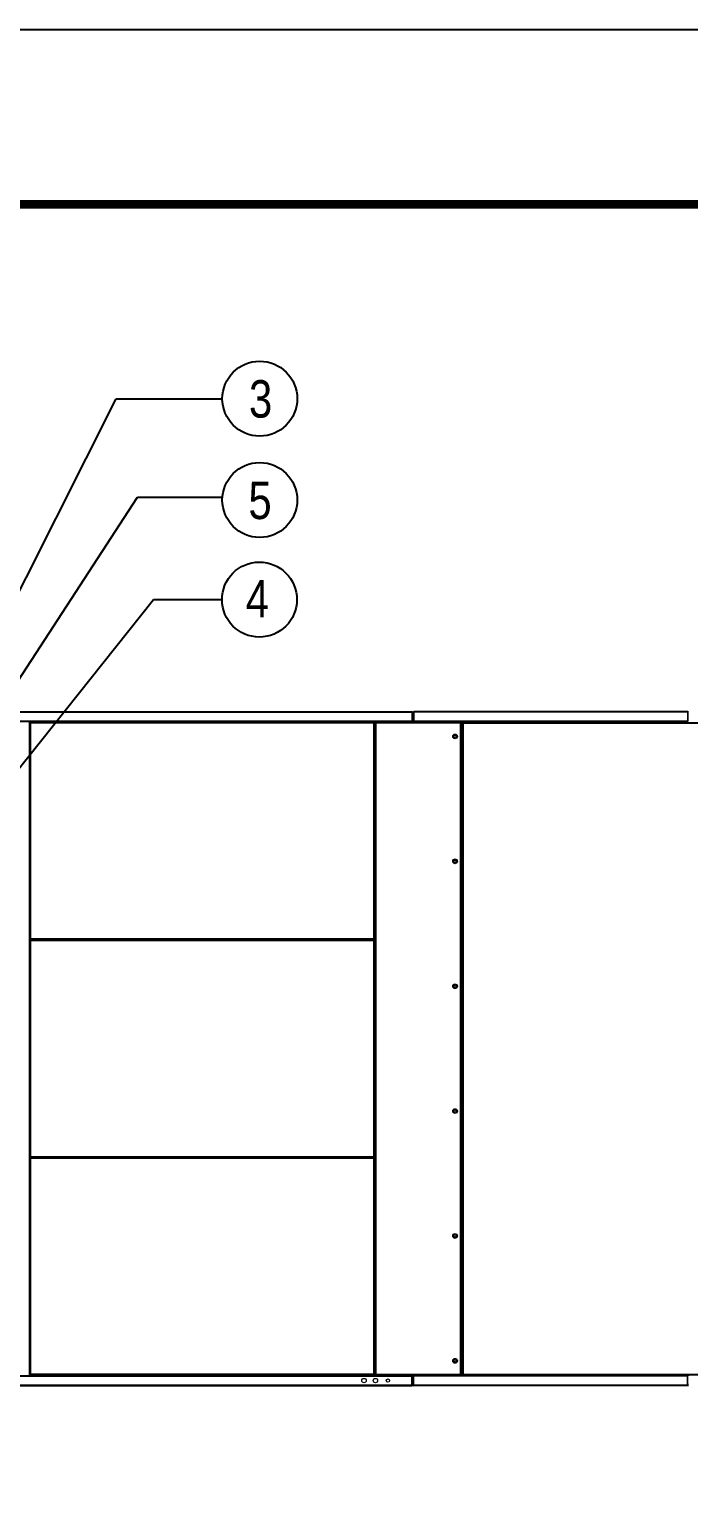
# Model space of a CAD drawing. Header units: millimetres. Extents: x -662982 to 31426, y -140792 to 22681.
# Drawn here: x 13177 to 15816, y 16760 to 22681 of the extents above; entities that cross this region are included whole.
import ezdxf
from ezdxf import colors
from ezdxf.entities.mleader import LeaderData, LeaderLine
from ezdxf.enums import TextEntityAlignment as Align
from ezdxf.math import Vec2, Vec3

# ---------------------------------------------------------------- set-up
doc = ezdxf.new("R2010")
doc.units = ezdxf.units.MM
for name, color, linetype in [('냉각탑_dim', 1, 'Continuous'), ('냉각탑_form', 1, 'Continuous'), ('냉각탑_text', 3, 'Continuous')]:
    doc.layers.add(name, color=color, linetype=linetype)
doc.styles.get("Standard").update_dxf_attribs({"font": 'arial.ttf'})

# ---------------------------------------------------------------- blocks, each defined once
blk = doc.blocks.new('4')
at = {"color": 7, "lineweight": 20}
for p, q in [((12615.8, 19951.1), (14708.8, 19951.1)), ((12615.8, 19947.6), (14708.8, 19947.6)), ((14708.8, 19912.6), (12615.8, 19912.6)), ((14708.8, 19909.1), (12615.8, 19909.1)), ((13176.8, 17295.1), (13176.8, 19907.1)), ((14555.8, 19907.1), (13180.8, 19907.1)), ((14555.8, 19903.6), (13180.8, 19903.6)), ((14561.3, 19904), (14561.3, 17298.2)), ((14564.4, 19904), (14564.4, 17298.2)), ((15811.2, 19951.1), (14717.4, 19951.1)), ((15811.2, 19948), (14717.4, 19948)), ((15811.2, 19912.2), (14717.4, 19912.2)), ((15811.2, 19909.1), (14717.4, 19909.1)), ((14903.2, 17298.2), (14903.2, 19904)), ((14906.3, 17298.2), (14906.3, 19904)), ((14908.8, 17298.2), (14908.8, 19904)), ((14910.3, 19904), (14910.3, 17298.2)), ((14913.4, 19907.1), (16007.2, 19907.1)), ((14913.4, 19904), (14913.4, 17298.2)), ((14913.4, 19904), (16007.2, 19904)), ((14560.5, 17779.6), (14560.5, 19484.5)), ((13180.8, 19041.6), (14555.8, 19041.6)), ((13180.8, 19038.1), (14555.8, 19038.1)), ((14555.8, 19036.1), (13180.8, 19036.1)), ((14555.8, 19032.6), (13180.8, 19032.6)), ((13180.8, 18169.6), (14555.8, 18169.6)), ((13180.8, 18166.1), (14555.8, 18166.1)), ((14555.8, 18164.1), (13180.8, 18164.1)), ((14555.8, 18160.6), (13180.8, 18160.6)), ((12615.8, 17293.1), (14708.8, 17293.1)), ((12615.8, 17289.6), (14708.8, 17289.6)), ((13180.8, 17298.6), (14555.8, 17298.6)), ((13180.8, 17295.1), (14555.8, 17295.1)), ((15811.2, 17293.1), (14717.4, 17293.1)), ((15811.2, 17290), (14717.4, 17290)), ((14913.4, 17298.2), (16007.2, 17298.2)), ((14913.4, 17295.1), (16007.2, 17295.1)), ((12615.8, 17254.6), (14708.8, 17254.6)), ((12615.8, 17251.1), (14708.8, 17251.1)), ((15811.2, 17254.2), (14717.4, 17254.2)), ((15811.2, 17251.1), (14717.4, 17251.1))]:
    blk.add_line(p, q, dxfattribs=at)
at = {"color": 7, "lineweight": 20, "ltscale": 0.001944}
for p, q in [((13180.3, 19907.1), (13176.8, 19907.1)), ((13177.3, 19903.6), (13180.8, 19903.6)), ((13180.3, 19903.6), (13180.3, 19907.1)), ((13180.8, 19907.1), (13180.8, 19903.6)), ((14555.8, 19907.1), (14555.8, 19903.6)), ((14559.3, 19903.6), (14555.8, 19903.6)), ((14708.8, 19947.6), (14708.8, 19951.1)), ((14708.8, 19912.6), (14708.8, 19909.1)), ((13177.3, 19041.6), (13180.8, 19041.6)), ((13177.3, 19032.6), (13180.8, 19032.6)), ((13180.8, 19038.1), (13180.8, 19041.6)), ((13180.8, 19036.1), (13180.8, 19032.6)), ((14555.8, 19038.1), (14555.8, 19041.6)), ((14559.3, 19041.6), (14555.8, 19041.6)), ((14555.8, 19036.1), (14555.8, 19032.6)), ((14559.3, 19032.6), (14555.8, 19032.6)), ((13177.3, 18169.6), (13180.8, 18169.6)), ((13177.3, 18160.6), (13180.8, 18160.6)), ((13180.8, 18166.1), (13180.8, 18169.6)), ((13180.8, 18164.1), (13180.8, 18160.6)), ((14555.8, 18166.1), (14555.8, 18169.6)), ((14559.3, 18169.6), (14555.8, 18169.6)), ((14555.8, 18164.1), (14555.8, 18160.6)), ((14559.3, 18160.6), (14555.8, 18160.6)), ((13180.3, 17295.1), (13176.8, 17295.1)), ((13177.3, 17298.6), (13180.8, 17298.6)), ((13180.3, 17295.1), (13180.3, 17298.6)), ((13180.8, 17295.1), (13180.8, 17298.6)), ((14555.8, 17295.1), (14555.8, 17298.6)), ((14559.3, 17298.6), (14555.8, 17298.6)), ((14708.8, 17289.6), (14708.8, 17293.1)), ((14708.8, 17251.1), (14708.8, 17254.6))]:
    blk.add_line(p, q, dxfattribs=at)
at = {"color": 7, "lineweight": 20, "ltscale": 0.478889}
for p, q in [((13177.3, 19903.6), (13177.3, 19041.6)), ((13180.8, 19903.6), (13180.8, 19041.6)), ((14555.8, 19041.6), (14555.8, 19903.6)), ((14559.3, 19041.6), (14559.3, 19903.6)), ((13177.3, 18160.6), (13177.3, 17298.6)), ((13180.8, 18160.6), (13180.8, 17298.6)), ((14555.8, 17298.6), (14555.8, 18160.6)), ((14559.3, 17298.6), (14559.3, 18160.6))]:
    blk.add_line(p, q, dxfattribs=at)
at = {"color": 7, "lineweight": 20, "ltscale": 0.000277763}
for p, q in [((13180.3, 19907.1), (13180.8, 19907.1)), ((13180.3, 17295.1), (13180.8, 17295.1))]:
    blk.add_line(p, q, dxfattribs=at)
at = {"color": 7, "lineweight": 20, "ltscale": 0.001111}
for p, q in [((13328.4, 19907.1), (13328.4, 19909.1)), ((13643.3, 19909.1), (13643.3, 19907.1)), ((13669.8, 19909.1), (13669.8, 19907.1)), ((13673.3, 19909.1), (13673.3, 19907.1)), ((13938.4, 19907.1), (13938.4, 19909.1)), ((13938.4, 19907.1), (13938.4, 19909.1)), ((14091.3, 19909.1), (14091.3, 19907.1)), ((14117.8, 19909.1), (14117.8, 19907.1)), ((14121.3, 19909.1), (14121.3, 19907.1)), ((14548.4, 19907.1), (14548.4, 19909.1)), ((14697.1, 19907.1), (14697.1, 19909.1)), ((14710.3, 19947.6), (14712.3, 19947.6)), ((14719, 19909.1), (14719, 19907.1)), ((15485.1, 19909.1), (15485.1, 19907.1)), ((15814.3, 19951.1), (15816.3, 19951.1)), ((15814.3, 19946.4), (15816.3, 19946.4)), ((14561.3, 19584.5), (14559.3, 19584.5)), ((14561.3, 19484.5), (14559.3, 19484.5)), ((13276.8, 19038.1), (13276.8, 19036.1)), ((13280.3, 19038.1), (13280.3, 19036.1)), ((13324.5, 19038.1), (13324.5, 19036.1)), ((13325.3, 19038.1), (13325.3, 19036.1)), ((13327.3, 19038.1), (13327.3, 19036.1)), ((13328.5, 19036.1), (13328.5, 19038.1)), ((13329.3, 19036.1), (13329.3, 19038.1)), ((13331.3, 19036.1), (13331.3, 19038.1)), ((13331.3, 19038.1), (13331.3, 19036.1)), ((13938.5, 19036.1), (13938.5, 19038.1)), ((14548.5, 19036.1), (14548.5, 19038.1)), ((13276.8, 18166.1), (13276.8, 18164.1)), ((13280.3, 18166.1), (13280.3, 18164.1)), ((13324.5, 18166.1), (13324.5, 18164.1)), ((13325.3, 18166.1), (13325.3, 18164.1)), ((13327.3, 18166.1), (13327.3, 18164.1)), ((13328.5, 18164.1), (13328.5, 18166.1)), ((13329.3, 18164.1), (13329.3, 18166.1)), ((13331.3, 18164.1), (13331.3, 18166.1)), ((13331.3, 18166.1), (13331.3, 18164.1)), ((13938.5, 18164.1), (13938.5, 18166.1)), ((14548.5, 18164.1), (14548.5, 18166.1)), ((14561.3, 17779.6), (14559.3, 17779.6)), ((14561.3, 17679.6), (14559.3, 17679.6)), ((13296.3, 17295.1), (13296.3, 17293.1)), ((14575, 17295.1), (14575, 17293.1)), ((14719, 17295.1), (14719, 17293.1)), ((15485.1, 17293.1), (15485.1, 17295.1)), ((14712.3, 17254.6), (14710.3, 17254.6)), ((15816.3, 17251.1), (15814.3, 17251.1))]:
    blk.add_line(p, q, dxfattribs=at)
at = {"color": 7, "lineweight": 20, "ltscale": 0.000222222}
for p, q in [((14557.4, 19903.6), (14557.4, 19904)), ((14559, 19903.6), (14559, 19904)), ((14708.8, 17290), (14709.2, 17290))]:
    blk.add_line(p, q, dxfattribs=at)
at = {"color": 7, "lineweight": 20, "ltscale": 0.000888889}
for p, q in [((14557.4, 19904), (14559, 19904)), ((14560.5, 19905.5), (14560.5, 19907.1)), ((14714.3, 19951.1), (14715.9, 19951.1)), ((14714.3, 19912.2), (14715.9, 19912.2)), ((14911.8, 19907.1), (14911.8, 19905.5)), ((14911.8, 19907.1), (14913.4, 19907.1)), ((14911.8, 19905.5), (14913.4, 19905.5)), ((15772.7, 19907.5), (15772.7, 19909.1)), ((15814.3, 19951.1), (15812.7, 19951.1)), ((15814.3, 19912.2), (15812.7, 19912.2)), ((15812.7, 19907.5), (15812.7, 19909.1)), ((14559, 17298.2), (14557.4, 17298.2)), ((14560.5, 17295.1), (14560.5, 17296.7)), ((14714.3, 17290), (14715.9, 17290)), ((14911.8, 17295.1), (14911.8, 17296.7)), ((14913.4, 17296.7), (14911.8, 17296.7)), ((14913.4, 17295.1), (14911.8, 17295.1)), ((15772.7, 17294.7), (15772.7, 17293.1)), ((15812.7, 17294.7), (15812.7, 17293.1)), ((15814.3, 17290), (15812.7, 17290)), ((14714.3, 17251.1), (14715.9, 17251.1)), ((15814.3, 17251.1), (15812.7, 17251.1))]:
    blk.add_line(p, q, dxfattribs=at)
at = {"color": 7, "lineweight": 20, "ltscale": 0.000833333}
for p, q in [((14560.5, 19904), (14559, 19904)), ((14560.5, 19904), (14560.5, 19905.5)), ((14717.4, 19951.1), (14715.9, 19951.1)), ((14717.4, 19951.1), (14715.9, 19951.1)), ((14715.9, 19912.2), (14717.4, 19912.2)), ((14910.3, 19904), (14908.8, 19904)), ((14911.8, 19904), (14911.8, 19905.5)), ((15812.7, 19951.1), (15811.2, 19951.1)), ((15812.7, 19951.1), (15811.2, 19951.1)), ((15812.7, 19912.2), (15811.2, 19912.2)), ((15811.2, 19912.2), (15811.2, 19910.7)), ((14560.5, 17298.2), (14559, 17298.2)), ((14560.5, 17298.2), (14560.5, 17296.7)), ((14715.9, 17290), (14717.4, 17290)), ((14715.9, 17290), (14717.4, 17290)), ((14910.3, 17298.2), (14908.8, 17298.2)), ((14911.8, 17298.2), (14911.8, 17296.7)), ((15811.2, 17290), (15811.2, 17291.5)), ((15812.7, 17290), (15811.2, 17290)), ((15812.7, 17290), (15811.2, 17290)), ((14717.4, 17251.1), (14715.9, 17251.1)), ((15812.7, 17251.1), (15811.2, 17251.1))]:
    blk.add_line(p, q, dxfattribs=at)
at = {"color": 7, "lineweight": 20, "ltscale": 0.002167}
for p, q in [((14560.5, 19907.1), (14564.4, 19907.1)), ((14560.5, 19905.5), (14564.4, 19905.5)), ((14564.4, 19904), (14560.5, 19904)), ((14560.5, 17296.7), (14564.4, 17296.7)), ((14560.5, 17295.1), (14564.4, 17295.1))]:
    blk.add_line(p, q, dxfattribs=at)
at = {"color": 7, "lineweight": 20, "ltscale": 0.177546}
blk.add_line((14560.5, 19584.5), (14560.5, 19904), dxfattribs=at)
at = {"color": 7, "lineweight": 20, "ltscale": 0.001722}
for p, q in [((14561.3, 19904), (14564.4, 19904)), ((14564.4, 19907.1), (14564.4, 19904)), ((14717.4, 19951.1), (14717.4, 19948)), ((14717.4, 19951.1), (14717.4, 19948)), ((14717.4, 19909.1), (14717.4, 19912.2)), ((14903.2, 19907.1), (14903.2, 19904)), ((14906.3, 19904), (14903.2, 19904)), ((14910.3, 19904), (14913.4, 19904)), ((14913.4, 19907.1), (14913.4, 19904)), ((15811.2, 19951.1), (15811.2, 19948)), ((15811.2, 19909.1), (15811.2, 19912.2)), ((14561.3, 17298.2), (14564.4, 17298.2)), ((14564.4, 17295.1), (14564.4, 17298.2)), ((14717.4, 17293.1), (14717.4, 17290)), ((14903.2, 17295.1), (14903.2, 17298.2)), ((14906.3, 17298.2), (14903.2, 17298.2)), ((14910.3, 17298.2), (14913.4, 17298.2)), ((14913.4, 17295.1), (14913.4, 17298.2)), ((15811.2, 17293.1), (15811.2, 17290)), ((14717.4, 17251.1), (14717.4, 17254.2)), ((14717.4, 17251.1), (14717.4, 17254.2)), ((15811.2, 17251.1), (15811.2, 17254.2))]:
    blk.add_line(p, q, dxfattribs=at)
at = {"color": 7, "lineweight": 20, "ltscale": 0.188222}
for p, q in [((14903.2, 19907.1), (14564.4, 19907.1)), ((14903.2, 19904), (14564.4, 19904)), ((14564.4, 17298.2), (14903.2, 17298.2)), ((14564.4, 17295.1), (14903.2, 17295.1))]:
    blk.add_line(p, q, dxfattribs=at)
at = {"color": 7, "lineweight": 20, "ltscale": 0.019444}
for p, q in [((14708.8, 19947.6), (14708.8, 19912.6)), ((14710.3, 19947.6), (14710.3, 19912.6)), ((14712.3, 19947.6), (14712.3, 19912.6)), ((14708.8, 17254.6), (14708.8, 17289.6)), ((14710.3, 17289.6), (14710.3, 17254.6)), ((14712.3, 17289.6), (14712.3, 17254.6))]:
    blk.add_line(p, q, dxfattribs=at)
at = {"color": 7, "lineweight": 20, "ltscale": 0.021611}
for p, q in [((14714.3, 19951.1), (14714.3, 19912.2)), ((14715.9, 19951.1), (14715.9, 19912.2)), ((15812.7, 19951.1), (15812.7, 19912.2)), ((15814.3, 19951.1), (15814.3, 19912.2)), ((14714.3, 17251.1), (14714.3, 17290)), ((14715.9, 17251.1), (14715.9, 17290)), ((15812.7, 17251.1), (15812.7, 17290)), ((15812.7, 17251.1), (15812.7, 17290)), ((15814.3, 17251.1), (15814.3, 17290))]:
    blk.add_line(p, q, dxfattribs=at)
at = {"color": 7, "lineweight": 20, "ltscale": 0.002803}
blk.add_line((14714.3, 19907.1), (14714.3, 19912.2), dxfattribs=at)
at = {"color": 7, "lineweight": 20, "ltscale": 0.005324}
blk.add_line((14727, 19951.1), (14717.4, 19951.1), dxfattribs=at)
at = {"color": 7, "lineweight": 20, "ltscale": 0.009389}
for p, q in [((14734.3, 19951.1), (14717.4, 19951.1)), ((15811.2, 19951.1), (15794.3, 19951.1))]:
    blk.add_line(p, q, dxfattribs=at)
at = {"color": 7, "lineweight": 20, "ltscale": 0.00111}
blk.add_line((14717.5, 19907.1), (14717.5, 19909.1), dxfattribs=at)
at = {"color": 7, "lineweight": 20, "ltscale": 0.003787}
blk.add_line((14727, 19951.1), (14733.8, 19951.1), dxfattribs=at)
at = {"color": 7, "lineweight": 20, "ltscale": 0.00027774}
blk.add_line((14733.8, 19951.1), (14734.3, 19951.1), dxfattribs=at)
at = {"color": 7, "lineweight": 20, "ltscale": 0.155556}
for p, q in [((14734.3, 19951.1), (15014.3, 19951.1)), ((15514.3, 19951.1), (15794.3, 19951.1))]:
    blk.add_line(p, q, dxfattribs=at)
at = {"color": 7, "lineweight": 20, "ltscale": 1.52736e-05}
blk.add_line((14857.4, 19907.1), (14857.4, 19907.1), dxfattribs=at)
at = {"color": 7, "lineweight": 20, "ltscale": 0.004777}
for p, q in [((14903.2, 19905.6), (14911.8, 19905.6)), ((14911.8, 17296.6), (14903.2, 17296.6))]:
    blk.add_line(p, q, dxfattribs=at)
at = {"color": 7, "lineweight": 20, "ltscale": 0.001389}
for p, q in [((14906.3, 19904), (14908.8, 19904)), ((14906.3, 17298.2), (14908.8, 17298.2))]:
    blk.add_line(p, q, dxfattribs=at)
at = {"color": 7, "lineweight": 20, "ltscale": 0.000888874}
blk.add_line((14911.8, 19904), (14913.4, 19904), dxfattribs=at)
at = {"color": 7, "lineweight": 20, "ltscale": 0.027778}
for p, q in [((15014.3, 19951.1), (15064.3, 19951.1)), ((15464.3, 19951.1), (15514.3, 19951.1))]:
    blk.add_line(p, q, dxfattribs=at)
at = {"color": 7, "lineweight": 20, "ltscale": 0.222222}
blk.add_line((15064.3, 19951.1), (15464.3, 19951.1), dxfattribs=at)
at = {"color": 7, "lineweight": 20, "ltscale": 0.000222223}
for p, q in [((15772.7, 19907.1), (15772.7, 19907.5)), ((15812.7, 19907.1), (15812.7, 19907.5))]:
    blk.add_line(p, q, dxfattribs=at)
at = {"color": 7, "lineweight": 20, "ltscale": 0.022222}
for p, q in [((15772.7, 19907.5), (15812.7, 19907.5)), ((15812.7, 17294.7), (15772.7, 17294.7)), ((15812.7, 17293.1), (15772.7, 17293.1))]:
    blk.add_line(p, q, dxfattribs=at)
at = {"color": 7, "lineweight": 20, "ltscale": 0.002588}
blk.add_line((15794.3, 19951.1), (15799, 19951.1), dxfattribs=at)
at = {"color": 7, "lineweight": 20, "ltscale": 0.007103}
blk.add_line((15798.4, 19951.1), (15811.2, 19951.1), dxfattribs=at)
at = {"color": 7, "lineweight": 20, "ltscale": 0.00080973}
blk.add_line((15811.2, 19909.1), (15812.7, 19909.1), dxfattribs=at)
at = {"color": 7, "lineweight": 20, "ltscale": 0.479444}
for p, q in [((13177.3, 19032.6), (13177.3, 18169.6)), ((13180.8, 19032.6), (13180.8, 18169.6)), ((14555.8, 18169.6), (14555.8, 19032.6)), ((14559.3, 18169.6), (14559.3, 19032.6))]:
    blk.add_line(p, q, dxfattribs=at)
at = {"color": 7, "lineweight": 20, "ltscale": 0.005}
for p, q in [((13180.3, 19032.6), (13180.3, 19041.6)), ((14557.4, 19032.6), (14557.4, 19041.6)), ((14559, 19032.6), (14559, 19041.6)), ((13180.3, 18160.6), (13180.3, 18169.6)), ((14557.4, 18160.6), (14557.4, 18169.6)), ((14559, 18160.6), (14559, 18169.6))]:
    blk.add_line(p, q, dxfattribs=at)
at = {"color": 7, "lineweight": 20, "ltscale": 0.211889}
blk.add_line((14560.5, 17298.2), (14560.5, 17679.6), dxfattribs=at)
at = {"color": 7, "lineweight": 20, "ltscale": 0.002611}
blk.add_line((14560.5, 17295.1), (14555.8, 17295.1), dxfattribs=at)
blk.add_line((14560.5, 17295.1), (14555.8, 17295.1), dxfattribs=at)
at = {"color": 7, "lineweight": 20, "ltscale": 0.000222164}
blk.add_line((14557.4, 17298.2), (14557.4, 17298.6), dxfattribs=at)
at = {"color": 7, "lineweight": 20, "ltscale": 0.000222165}
blk.add_line((14559, 17298.2), (14559, 17298.6), dxfattribs=at)
at = {"color": 7, "lineweight": 20, "ltscale": 0.000444359}
blk.add_line((14561.3, 17298.2), (14560.5, 17298.2), dxfattribs=at)
at = {"color": 7, "lineweight": 20, "ltscale": 0.000222226}
for p, q in [((14708.8, 17293.1), (14709.2, 17293.1)), ((14712.3, 17289.6), (14712.3, 17290))]:
    blk.add_line(p, q, dxfattribs=at)
at = {"color": 7, "lineweight": 20, "ltscale": 1.29913e-05}
blk.add_line((14709.2, 17293.1), (14709.2, 17293.1), dxfattribs=at)
at = {"color": 7, "lineweight": 20, "ltscale": 0.000580935}
for p, q in [((14709.2, 17291.1), (14709.2, 17290)), ((14709.2, 17290), (14709.2, 17291.1))]:
    blk.add_line(p, q, dxfattribs=at)
at = {"color": 7, "lineweight": 20, "ltscale": 0.019889}
for p, q in [((14709.2, 17290), (14709.2, 17254.2)), ((14709.2, 17254.2), (14709.2, 17290))]:
    blk.add_line(p, q, dxfattribs=at)
at = {"color": 7, "lineweight": 20, "ltscale": 0.002801}
blk.add_line((14714.3, 17290.1), (14714.3, 17295.1), dxfattribs=at)
at = {"color": 7, "lineweight": 20, "ltscale": 0.001112}
for p, q in [((14717.5, 17293.1), (14717.5, 17295.1)), ((15816.3, 17255.8), (15814.3, 17255.8))]:
    blk.add_line(p, q, dxfattribs=at)
at = {"color": 7, "lineweight": 20, "ltscale": 0.349446}
blk.add_line((15465.2, 17293.1), (14836.2, 17293.1), dxfattribs=at)
at = {"color": 7, "lineweight": 20, "ltscale": 0.011044}
blk.add_line((15485.1, 17293.1), (15465.2, 17293.1), dxfattribs=at)
at = {"color": 7, "lineweight": 20, "ltscale": 0.000222224}
for p, q in [((15772.7, 17295.1), (15772.7, 17294.7)), ((15812.7, 17295.1), (15812.7, 17294.7))]:
    blk.add_line(p, q, dxfattribs=at)
at = {"color": 7, "lineweight": 20, "ltscale": 0.003722}
blk.add_line((15819.4, 17293.1), (15812.7, 17293.1), dxfattribs=at)
at = {"color": 7, "lineweight": 20, "ltscale": 0.000222318}
blk.add_line((14709.2, 17254.2), (14708.8, 17254.2), dxfattribs=at)
at = {"color": 7, "lineweight": 20, "ltscale": 0.000203927}
blk.add_line((14708.8, 17251.1), (14709.2, 17251.1), dxfattribs=at)
at = {"color": 7, "lineweight": 20, "ltscale": 0.000222128}
blk.add_line((14712.3, 17254.2), (14712.3, 17254.6), dxfattribs=at)
at = {"color": 7, "lineweight": 20}
for centre, radius in [((14881.3, 19851.1), 9.5), ((14881.3, 19851.1), 7.9), ((14881.3, 19851.1), 4.5), ((14881.3, 19351.1), 9.5), ((14881.3, 19351.1), 7.9), ((14881.3, 19351.1), 4.5), ((14881.3, 18851.1), 9.5), ((14881.3, 18851.1), 7.9), ((14881.3, 18851.1), 4.5), ((14881.3, 18351.1), 9.5), ((14881.3, 18351.1), 7.9), ((14881.3, 18351.1), 4.5), ((14881.3, 17851.1), 9.5), ((14881.3, 17851.1), 7.9), ((14881.3, 17851.1), 4.5), ((14881.3, 17351.1), 9.5), ((14881.3, 17351.1), 7.9), ((14881.3, 17351.1), 4.5), ((14516.3, 17272.1), 9), ((14562.3, 17272.1), 9), ((14612.3, 17272.1), 6.5)]:
    blk.add_circle(centre, radius, dxfattribs=at)
for centre, radius, start, end in [((13180.3, 19903.6), 3.5, 90, 90.18845), ((14673.8, 19903.6), 3.5, 90, 90.87408), ((14708.8, 19947.6), 3.5, 0, 90), ((14708.8, 19947.6), 1.5, 0, 90), ((14708.8, 19912.6), 1.5, 270, 0), ((14708.8, 19912.6), 3.5, 270, 0), ((14708.8, 19903.6), 3.5, 89.10384, 90), ((14717.4, 19912.2), 3.1, 180, 270), ((14717.4, 19912.2), 1.5, 180, 270), ((14717.4, 19904), 3.1, 90, 90.88412), ((14753.2, 19904), 3.1, 89.71741, 90), ((15811.2, 19912.2), 1.5, 270, 0), ((15811.2, 19912.2), 3.1, 270, 0), ((13659.2, 17290), 3.1, 89.40099, 90), ((13667.4, 17290), 3.1, 90, 90.59901), ((14708.8, 17289.6), 3.5, 0, 90), ((14708.8, 17289.6), 1.5, 0, 90), ((14709.2, 17290), 3.1, 0, 90), ((14717.4, 17290), 3.1, 90, 180), ((14717.4, 17290), 1.5, 90, 180), ((15811.2, 17290), 3.1, 0, 90), ((15811.2, 17290), 1.5, 0, 90), ((14708.8, 17254.6), 1.5, 270, 0), ((14708.8, 17254.6), 3.5, 270, 0), ((14709.2, 17254.2), 3.1, 270, 360)]:
    blk.add_arc(centre, radius, start, end, dxfattribs=at)
for centre, major_axis, ratio, start_param, end_param in [((14718.1, 19904), (0, 3.1), 0.7178, 0, 0.015122), ((14836.2, 19905.6), (0, -3.5), 0.544639, 3.161065, 4.268498), ((15465.2, 19905.6), (0, -3.5), 0.544639, 3.156703, 4.269478), ((15465.2, 19905.6), (0, -1.5), 0.544639, 3.141593, 3.165474), ((15536.5, 19904), (0, 3.1), 0.477391, 0, 0.013405), ((15543.5, 19904), (0, -3.1), 0.656756, 3.141593, 3.154143), ((13322.7, 17296.6), (0, -3.5), 0.996195, 0, 1.127854), ((14343.8, 17296.6), (0, -3.5), 0.996195, 5.1553, 6.283185), ((14548.6, 17296.6), (0, -3.5), 0.996195, 5.155384, 6.283185), ((14836.2, 17296.6), (0, 3.5), 0.544639, 2.015172, 3.141593), ((15465.2, 17296.6), (0, 3.5), 0.544639, 2.013707, 3.141593)]:
    blk.add_ellipse(centre, major_axis=major_axis, ratio=ratio, start_param=start_param, end_param=end_param, dxfattribs=at)

msp = doc.modelspace()

# ---------------------------------------------------------------- linework, layer by layer
at = {"layer": 'Defpoints'}
msp.add_lwpolyline([(2019.2, 22681.2), (31426.4, 22681.2), (31426.4, 1886.1), (2019.2, 1886.1)], close=True, dxfattribs=at)
at = {"layer": '냉각탑_dim', "linetype": 'ByBlock', "lineweight": -3}
for centre in [(14099, 21203.4), (14099, 20797.7), (14097.8, 20399.1)]:
    msp.add_circle(centre, 150, dxfattribs=at)
at = {"layer": '냉각탑_form', "const_width": 35}
msp.add_lwpolyline([(2719.4, 21981), (2719.4, 2586.2), (30726.2, 2586.2), (30726.2, 21981)], close=True, dxfattribs=at)

# ---------------------------------------------------------------- block references
msp.add_blockref('4', (0, 0))

# ---------------------------------------------------------------- texts
at = {"layer": '냉각탑_text', "width": 0.8}
for s, p in [('3', (14102.4, 21202.6)), ('5', (14100.2, 20796.4)), ('4', (14089.4, 20402.5))]:
    msp.add_text(s, height=150, dxfattribs=at).set_placement(p, align=Align.MIDDLE_CENTER)

# ---------------------------------------------------------------- leaders
at = {"layer": '냉각탑_dim', "lineweight": -3}
ml = msp.add_multileader_mtext('Standard', dxfattribs=at)
ml.set_content('')
ml.set_leader_properties(color=256)
ml.build(insert=Vec2(0, 0))
ml.multileader.update_dxf_attribs({"text_right_attachment_type": 6, "dogleg_length": 5, "arrow_head_size": 180, "scale": 30})
ctx = ml.context
ctx.base_point, ctx.scale, ctx.char_height, ctx.arrow_head_size, ctx.landing_gap_size, ctx.plane_origin = Vec3(13949, 21202.4), 30, 7.18, 180, 3.59, Vec3(12898.5, 21378.5)
ctx.right_attachment = 6
notes = []
notes.append((ctx, [(0, (1, 1, 0), (13523.1, 21202.4), (1, 0), 425.9, [(0, [(12756.9, 19681)], 0, [])])]))
ctx.mtext, ml.multileader.dxf.content_type = None, 0
ml = msp.add_multileader_mtext('Standard', dxfattribs=at)
ml.set_content('')
ml.set_leader_properties(color=256)
ml.build(insert=Vec2(0, 0))
ml.multileader.update_dxf_attribs({"text_right_attachment_type": 6, "dogleg_length": 5, "arrow_head_size": 180, "scale": 30})
ctx = ml.context
ctx.base_point, ctx.scale, ctx.char_height, ctx.arrow_head_size, ctx.landing_gap_size, ctx.plane_origin = Vec3(13949.1, 20809.1), 30, 7.18, 180, 3.59, Vec3(13929.9, 21060.4)
ctx.right_attachment = 6
notes.append((ctx, [(0, (1, 1, 0), (13609.4, 20809.1), (1, 0), 339.7, [(0, [(12756.9, 19501)], 0, [])])]))
ctx.mtext, ml.multileader.dxf.content_type = None, 0
ml = msp.add_multileader_mtext('Standard', dxfattribs=at)
ml.set_content('')
ml.set_leader_properties(color=256)
ml.build(insert=Vec2(0, 0))
ml.multileader.update_dxf_attribs({"text_right_attachment_type": 6, "dogleg_length": 5, "arrow_head_size": 180, "scale": 30})
ctx = ml.context
ctx.base_point, ctx.scale, ctx.char_height, ctx.arrow_head_size, ctx.landing_gap_size, ctx.plane_origin = Vec3(13948.6, 20399.8), 30, 7.18, 180, 3.59, Vec3(13871.4, 20799.8)
ctx.right_attachment = 6
notes.append((ctx, [(0, (1, 1, 0), (13673.7, 20399.8), (1, 0), 274.9, [(0, [(12956.9, 19501)], 0, [])])]))
ctx.mtext, ml.multileader.dxf.content_type = None, 0
for ctx, leaders in notes:
    for number, flags, end, landing, length, lines in leaders:
        leader = LeaderData()
        leader.index, (leader.has_last_leader_line, leader.has_dogleg_vector, leader.attachment_direction) = number, flags
        leader.last_leader_point, leader.dogleg_vector, leader.dogleg_length = Vec3(end), Vec3(landing), length
        for number, points, colour, breaks in lines:
            line = LeaderLine()
            line.index, line.vertices, line.color, line.breaks = number, Vec3.list(points), colors.encode_raw_color(colour), breaks
            leader.lines.append(line)
        ctx.leaders.append(leader)

doc.saveas('drawing.dxf')
